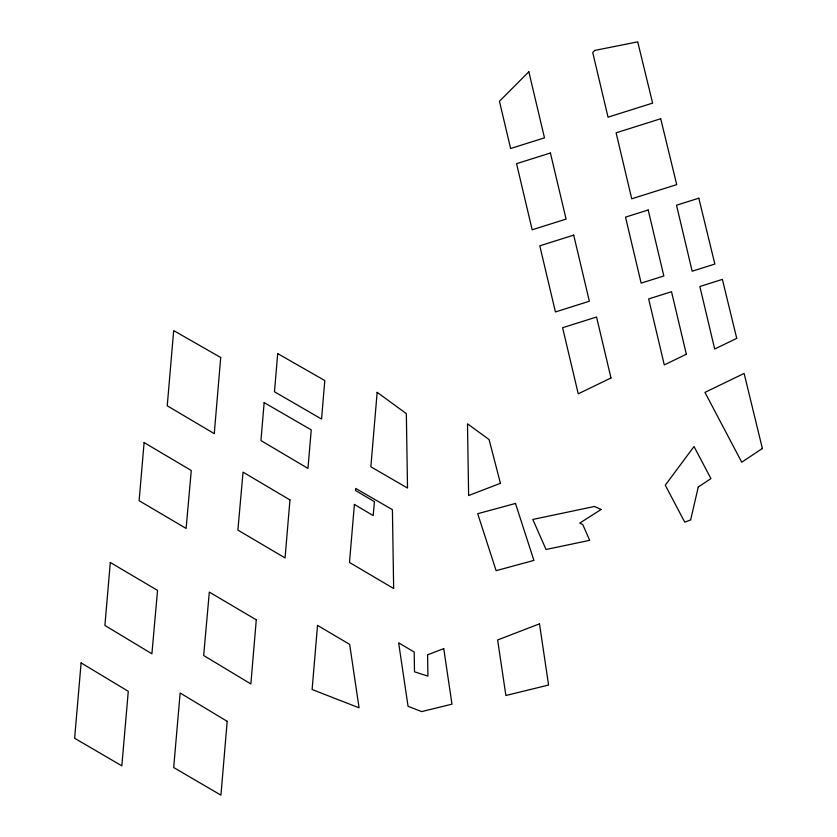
<?xml version="1.0" encoding="UTF-8"?>
<svg xmlns="http://www.w3.org/2000/svg" width="837" height="837" viewBox="0 0 837 837"><rect width="100%" height="100%" fill="white"/><g stroke="black" fill="none" stroke-linecap="round" stroke-linejoin="round"><path stroke-width="1.26" d="M220.717 357.504L214.272 433.639L167.233 405.799L173.688 330.615L220.717 357.504M227.183 721.337L220.937 795.15L173.688 767.529L180.143 693.005L227.183 721.337M264.157 402.607L260.945 440.576L307.974 468.417L311.238 429.894L264.157 402.607M277.706 353.601L274.473 391.768L321.554 419.055L324.808 380.542L277.706 353.601M256.279 619.819L250.859 683.944L203.673 655.507L209.313 592.104L256.279 619.819M289.958 499.919L285.061 557.923L237.886 530.093L243.044 472.152L289.958 499.919M317.526 625.406L312.107 689.521L359.063 707.809L349.657 644.364L317.526 625.406M354.396 504.449L349.489 562.454L393.652 588.516L392.417 509.681L355.746 488.442L355.568 490.524L374.432 501.687L373.187 515.571L354.396 504.449M377.152 392.333L370.854 466.795L407.514 488.044L406.343 413.614L377.152 392.333M81.105 662.894L74.629 738.255L121.825 765.845L128.281 691.32L81.105 662.894M110.306 562.495L104.897 625.459L151.905 653.781L157.544 590.378L110.306 562.495M144.11 442.585L139.12 500.704L186.117 528.44L191.275 470.499L144.11 442.585M698.267 487.029L690.651 519.903L684.75 522.173L665.279 485.198L694.03 446.519L710.937 478.586L698.267 487.029M528.827 71.741L499.459 101.287L510.622 148.515L544.489 137.854L528.827 71.741M594.814 50.419L592.722 52.522L608.028 117.17L652.619 103.118L637.721 41.85L594.814 50.419M762.371 448.475L741.749 462.212L704.953 392.386L744.114 373.428L762.371 448.475M601.092 509.461L579.748 523.125L582.73 524.537L589.698 540.325L546.059 549.501L532.803 519.442L594.511 506.469L601.092 509.461M610.989 377.979L578.231 393.819L562.61 327.706L596.551 317.014L610.989 377.979M686.34 354.25L664.296 364.911L648.665 298.924L671.525 291.715L686.34 354.25M736.727 338.357L714.683 349.019L699.868 286.495L722.383 279.391L736.727 338.357M500.421 483.294L468.615 495.535L467.496 423.804L489.09 439.551L500.421 483.294M443.746 648.612L427.592 654.827L427.927 676.139L414.503 671.808L414.2 652.033L398.642 642.847L408.048 706.292L421.66 711.596L451.98 704.168L443.746 648.612M539.499 623.847L497.638 639.96L505.883 695.505L548.57 685.043L539.499 623.847M550.422 153.004L516.555 163.675L532.175 229.788L566.084 219.106L550.422 153.004M660.707 118.76L616.105 132.811L631.736 198.798L676.725 184.621L660.707 118.76M648.204 209.982L625.521 217.128L641.152 283.126L663.835 275.969L648.204 209.982M573.701 235.134L539.802 245.816L555.423 311.929L589.363 301.236L573.701 235.134M698.822 198.191L676.526 205.222L692.157 271.209L714.85 264.063L698.822 198.191M515.477 503.445L477.697 513.719L496.121 570.677L533.901 560.403L515.477 503.445"/></g></svg>
